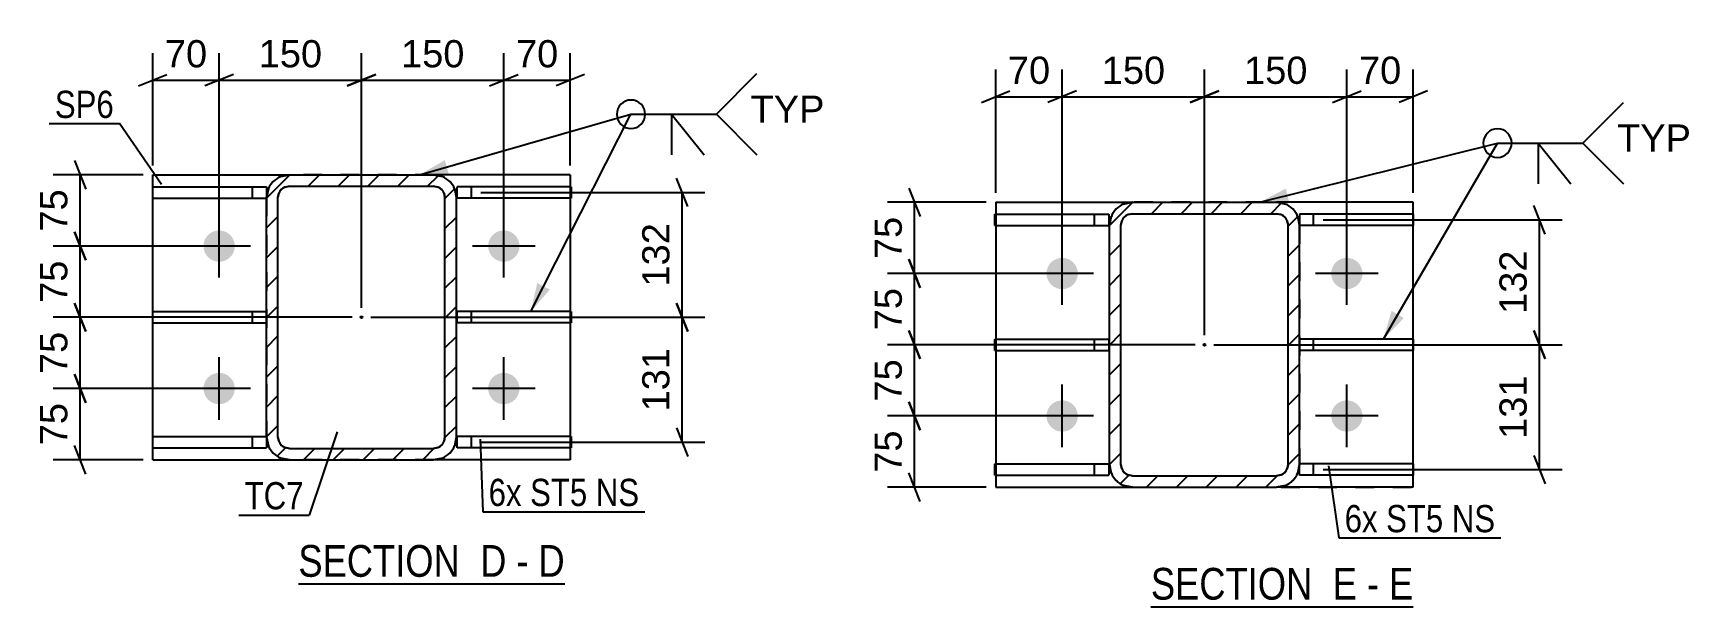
# Model space of a CAD drawing. Header units: millimetres. Extents: x 0 to 841, y 0 to 594.
# Drawn here: x 311.8 to 486.5, y 158.3 to 218.7 of the extents above; entities that cross this region are included whole.
import ezdxf

# ---------------------------------------------------------------- set-up
doc = ezdxf.new("R2010")
doc.units = ezdxf.units.MM
doc.linetypes.add('DXK_LINE_DOT2', pattern=[3.9198, 1.9599, -1.9599])
doc.linetypes.add('DXK_LINE_DOT3', pattern=[5.9187, 2.979, -0.9799, 0.9799, -0.9799])
doc.styles.add('Arial', font='arial.ttf', dxfattribs={"height": 0.2})
doc.styles.add('Arial Narrow', font='ARIALN.TTF', dxfattribs={"height": 0.2})

# ---------------------------------------------------------------- blocks, each defined once
blk = doc.blocks.new('Unknown-284856934-14 - 3492')
at = {"color": 6, "linetype": 'Continuous'}
blk.add_line((339.76, 160.75), (367.83, 160.75), dxfattribs=at)
at = {"color": 0, "linetype": 'Continuous'}
for points in [[(357.87, 161.5), (357.87, 165), (339.76, 165), (339.76, 161.5)], [(361.69, 161.5), (361.69, 165), (358.92, 165), (358.92, 161.5)], [(364.01, 161.5), (364.01, 165), (362.74, 165), (362.74, 161.5)], [(367.83, 161.5), (367.83, 165), (365.06, 165), (365.06, 161.5)]]:
    blk.add_wipeout(points, dxfattribs=at)
at = {"color": 7, "linetype": 'Continuous', "style": 'Arial Narrow'}
for s, p in [('SECTION ', (339.76, 161.5)), ('D', (358.92, 161.5)), ('D', (365.06, 161.5)), ('-', (362.74, 161.5))]:
    blk.add_text(s, height=3.34, dxfattribs=at).set_placement(p)
blk = doc.blocks.new('Unknown-284856934-15 - 3208')
at = {"color": 6, "linetype": 'Continuous'}
blk.add_line((429.6, 158.34), (457.25, 158.34), dxfattribs=at)
at = {"color": 0, "linetype": 'Continuous'}
for points in [[(447.71, 159.09), (447.71, 162.59), (429.6, 162.59), (429.6, 159.09)], [(451.32, 159.09), (451.32, 162.59), (448.76, 162.59), (448.76, 159.09)], [(453.64, 159.09), (453.64, 162.59), (452.37, 162.59), (452.37, 159.09)], [(457.25, 159.09), (457.25, 162.59), (454.69, 162.59), (454.69, 159.09)]]:
    blk.add_wipeout(points, dxfattribs=at)
at = {"color": 7, "linetype": 'Continuous', "style": 'Arial Narrow'}
for s, p in [('SECTION ', (429.6, 159.09)), ('E', (448.76, 159.09)), ('E', (454.69, 159.09)), ('-', (452.37, 159.09))]:
    blk.add_text(s, height=3.34, dxfattribs=at).set_placement(p)
blk = doc.blocks.new('Part-284856934-3538 - 3492')
at = {"color": 2, "linetype": 'Continuous'}
for p, q in [((324.41, 188.22), (324.41, 189.42)), ((324.41, 189.42), (336.41, 189.42)), ((324.41, 188.22), (336.41, 188.22))]:
    blk.add_line(p, q, dxfattribs=at)
at = {"color": 7, "linetype": 'DXK_LINE_DOT2'}
for p, q in [((334.91, 188.22), (334.91, 189.42)), ((336.41, 189.42), (336.41, 188.22))]:
    blk.add_line(p, q, dxfattribs=at)
blk = doc.blocks.new('Part-284856934-3498 - 3492')
at = {"linetype": 'Continuous'}
h = blk.add_hatch(dxfattribs=at)
h.set_pattern_fill('', scale=0.7, style=0, pattern_type=0)
h.set_pattern_definition([(45, (356.231, 202.3346), (-1.57154, 1.57154), [])])
h.paths.add_polyline_path([(356.41, 201.42), (356.23, 202.33), (355.71, 203.11), (354.93, 203.63), (354.01, 203.82), (338.81, 203.82), (337.9, 203.63), (337.12, 203.11), (336.6, 202.33), (336.41, 201.42), (336.41, 176.22), (336.6, 175.3), (337.12, 174.52), (337.9, 174), (338.81, 173.82), (354.01, 173.82), (354.93, 174), (355.71, 174.52), (356.23, 175.3), (356.41, 176.22)])
h.paths.add_polyline_path([(355.12, 175.76), (354.86, 175.37), (354.47, 175.11), (354.01, 175.02), (338.81, 175.02), (338.35, 175.11), (337.97, 175.37), (337.7, 175.76), (337.61, 176.22), (337.61, 201.42), (337.7, 201.88), (337.97, 202.26), (338.35, 202.52), (338.81, 202.62), (354.01, 202.62), (354.47, 202.52), (354.86, 202.26), (355.12, 201.88), (355.21, 201.42), (355.21, 176.22)])
blk.add_hatch(color=246, dxfattribs=at).paths.add_polyline_path([(346.41, 188.72, -1), (346.41, 188.92, -1)])
at = {"color": 7, "linetype": 'DXK_LINE_DOT2'}
for p, q in [((337.9, 203.63), (338.81, 203.82)), ((338.81, 203.82), (354.01, 203.82)), ((354.01, 203.82), (354.93, 203.63)), ((336.41, 201.42), (336.6, 202.33)), ((336.41, 201.42), (336.41, 176.22)), ((337.7, 201.88), (337.61, 201.42)), ((337.61, 176.22), (337.61, 201.42)), ((338.81, 202.62), (338.35, 202.52)), ((338.81, 202.62), (354.01, 202.62)), ((354.47, 202.52), (354.01, 202.62)), ((355.21, 201.42), (355.12, 201.88)), ((355.21, 176.22), (355.21, 201.42)), ((356.23, 202.33), (356.41, 201.42)), ((356.41, 176.22), (356.41, 201.42)), ((336.6, 175.3), (336.41, 176.22)), ((337.61, 176.22), (337.7, 175.76)), ((338.35, 175.11), (338.81, 175.02)), ((338.81, 175.02), (354.01, 175.02)), ((354.01, 175.02), (354.47, 175.11)), ((355.12, 175.76), (355.21, 176.22)), ((356.41, 176.22), (356.23, 175.3)), ((338.81, 173.82), (337.9, 174)), ((338.81, 173.82), (354.01, 173.82)), ((354.93, 174), (354.01, 173.82))]:
    blk.add_line(p, q, dxfattribs=at)
at = {"color": 2, "linetype": 'Continuous'}
for p, q in [((338.81, 203.82), (337.9, 203.63)), ((338.81, 203.82), (354.01, 203.82)), ((354.93, 203.63), (354.01, 203.82)), ((336.6, 202.33), (336.41, 201.42)), ((336.41, 176.22), (336.41, 201.42)), ((337.61, 201.42), (337.7, 201.88)), ((337.61, 176.22), (337.61, 201.42)), ((338.35, 202.52), (338.81, 202.62)), ((338.81, 202.62), (354.01, 202.62)), ((354.01, 202.62), (354.47, 202.52)), ((355.12, 201.88), (355.21, 201.42)), ((355.21, 176.22), (355.21, 201.42)), ((356.41, 201.42), (356.23, 202.33)), ((356.41, 176.22), (356.41, 201.42)), ((336.41, 176.22), (336.6, 175.3)), ((337.7, 175.76), (337.61, 176.22)), ((338.81, 175.02), (338.35, 175.11)), ((338.81, 175.02), (354.01, 175.02)), ((354.47, 175.11), (354.01, 175.02)), ((355.21, 176.22), (355.12, 175.76)), ((356.23, 175.3), (356.41, 176.22)), ((337.9, 174), (338.81, 173.82)), ((338.81, 173.82), (354.01, 173.82)), ((354.01, 173.82), (354.93, 174))]:
    blk.add_line(p, q, dxfattribs=at)
at = {"color": 7, "linetype": 'DXK_LINE_DOT3'}
blk.add_line((346.41, 188.82), (346.41, 188.82), dxfattribs=at)
at = {"color": 246, "linetype": 'DXK_LINE_DOT2'}
blk.add_line((346.41, 188.82), (346.41, 188.82), dxfattribs=at)
at = {"color": 246, "linetype": 'Continuous'}
blk.add_circle((346.41, 188.82), 0.1, dxfattribs=at)
at = {"color": 7, "linetype": 'DXK_LINE_DOT2'}
for centre, radius, start, end in [((338.81, 201.42), 2.4, 112.5, 157.5), ((354.01, 201.42), 2.4, 22.5, 67.5), ((338.81, 201.42), 1.2, 112.5, 157.5), ((354.01, 201.42), 1.2, 22.5, 67.5), ((338.81, 176.22), 2.4, 202.5, 247.5), ((338.81, 176.22), 1.2, 202.5, 247.5), ((354.01, 176.22), 1.2, 292.5, 337.5), ((354.01, 176.22), 2.4, 292.5, 337.5)]:
    blk.add_arc(centre, radius, start, end, dxfattribs=at)
at = {"color": 2, "linetype": 'Continuous'}
for centre, radius, start, end in [((338.81, 201.42), 2.4, 112.5, 157.5), ((354.01, 201.42), 2.4, 22.5, 67.5), ((338.81, 201.42), 1.2, 112.5, 157.5), ((354.01, 201.42), 1.2, 22.5, 67.5), ((338.81, 176.22), 2.4, 202.5, 247.5), ((338.81, 176.22), 1.2, 202.5, 247.5), ((354.01, 176.22), 1.2, 292.5, 337.5), ((354.01, 176.22), 2.4, 292.5, 337.5)]:
    blk.add_arc(centre, radius, start, end, dxfattribs=at)
blk = doc.blocks.new('Part-284856934-3533 - 3492')
at = {"color": 2, "linetype": 'Continuous'}
for p, q in [((368.49, 176.27), (356.49, 176.27)), ((356.49, 175.07), (356.49, 176.27)), ((368.49, 175.07), (356.49, 175.07)), ((368.49, 176.27), (368.49, 175.07))]:
    blk.add_line(p, q, dxfattribs=at)
at = {"color": 7, "linetype": 'DXK_LINE_DOT2'}
blk.add_line((357.99, 175.07), (357.99, 176.27), dxfattribs=at)
blk = doc.blocks.new('Part-284856934-3523 - 3492')
at = {"color": 2, "linetype": 'Continuous'}
for p, q in [((368.49, 189.42), (356.49, 189.42)), ((356.49, 188.22), (356.49, 189.42)), ((368.49, 189.42), (368.49, 188.22)), ((368.49, 188.22), (356.49, 188.22))]:
    blk.add_line(p, q, dxfattribs=at)
at = {"color": 7, "linetype": 'DXK_LINE_DOT2'}
blk.add_line((357.99, 188.22), (357.99, 189.42), dxfattribs=at)
blk = doc.blocks.new('Part-284856934-3528 - 3492')
at = {"color": 2, "linetype": 'Continuous'}
for p, q in [((368.49, 202.57), (356.49, 202.57)), ((356.49, 201.37), (356.49, 202.57)), ((368.49, 201.37), (356.49, 201.37)), ((368.49, 202.57), (368.49, 201.37))]:
    blk.add_line(p, q, dxfattribs=at)
at = {"color": 7, "linetype": 'DXK_LINE_DOT2'}
blk.add_line((357.99, 201.37), (357.99, 202.57), dxfattribs=at)
blk = doc.blocks.new('Part-284856934-3543 - 3492')
at = {"color": 2, "linetype": 'Continuous'}
for p, q in [((324.41, 201.37), (324.41, 202.57)), ((324.41, 202.57), (336.41, 202.57)), ((324.41, 201.37), (336.41, 201.37)), ((336.41, 202.57), (336.41, 201.42))]:
    blk.add_line(p, q, dxfattribs=at)
at = {"color": 7, "linetype": 'DXK_LINE_DOT2'}
for p, q in [((334.91, 201.37), (334.91, 202.57)), ((336.41, 201.42), (336.41, 201.37))]:
    blk.add_line(p, q, dxfattribs=at)
blk = doc.blocks.new('Part-284856934-3548 - 3492')
at = {"color": 2, "linetype": 'Continuous'}
for p, q in [((324.41, 175.07), (324.41, 176.27)), ((324.41, 176.27), (336.41, 176.27)), ((324.41, 175.07), (336.41, 175.07)), ((336.41, 176.22), (336.41, 175.07))]:
    blk.add_line(p, q, dxfattribs=at)
at = {"color": 7, "linetype": 'DXK_LINE_DOT2'}
for p, q in [((334.91, 175.07), (334.91, 176.27)), ((336.41, 176.22), (336.41, 176.27)), ((336.41, 176.27), (336.41, 176.22))]:
    blk.add_line(p, q, dxfattribs=at)
blk = doc.blocks.new('Bolt-284856934-3581 - 3492')
at = {"linetype": 'Continuous'}
for points in [[(329.76, 196.32, -1), (333.06, 196.32, -1)], [(359.76, 196.32, -1), (363.06, 196.32, -1)], [(329.76, 181.32, -1), (333.06, 181.32, -1)], [(359.76, 181.32, -1), (363.06, 181.32, -1)]]:
    blk.add_hatch(color=1, dxfattribs=at).paths.add_polyline_path(points)
at = {"color": 1, "linetype": 'Continuous'}
for p, q in [((331.41, 193.02), (331.41, 199.62)), ((361.41, 193.02), (361.41, 199.62)), ((334.71, 196.32), (328.11, 196.32)), ((364.71, 196.32), (358.11, 196.32)), ((331.41, 178.02), (331.41, 184.62)), ((361.41, 178.02), (361.41, 184.62)), ((334.71, 181.32), (328.11, 181.32)), ((364.71, 181.32), (358.11, 181.32))]:
    blk.add_line(p, q, dxfattribs=at)
blk = doc.blocks.new('Part-284856934-3594 - 3492')
at = {"color": 2, "linetype": 'Continuous'}
for p, q in [((324.41, 173.82), (324.41, 203.82)), ((324.41, 203.82), (338.81, 203.82)), ((368.41, 203.82), (354.01, 203.82)), ((368.41, 203.82), (368.41, 202.57)), ((368.41, 201.37), (368.41, 189.42)), ((368.41, 188.22), (368.41, 176.27)), ((368.41, 175.07), (368.41, 173.82)), ((324.41, 173.82), (338.81, 173.82)), ((368.41, 173.82), (354.01, 173.82))]:
    blk.add_line(p, q, dxfattribs=at)
at = {"color": 7, "linetype": 'DXK_LINE_DOT2'}
for p, q in [((354.01, 203.82), (338.81, 203.82)), ((368.41, 202.57), (368.41, 201.37)), ((368.41, 189.42), (368.41, 188.22)), ((368.41, 176.27), (368.41, 175.07)), ((354.01, 173.82), (338.81, 173.82))]:
    blk.add_line(p, q, dxfattribs=at)
blk = doc.blocks.new('Part-284856934-3227 - 3208')
at = {"color": 2, "linetype": 'Continuous'}
for p, q in [((413.17, 172.18), (413.17, 173.38)), ((413.17, 173.38), (425.17, 173.38)), ((425.17, 173.38), (425.17, 172.18)), ((413.17, 172.18), (425.17, 172.18))]:
    blk.add_line(p, q, dxfattribs=at)
at = {"color": 7, "linetype": 'DXK_LINE_DOT2'}
blk.add_line((423.67, 172.18), (423.67, 173.38), dxfattribs=at)
blk = doc.blocks.new('Part-284856934-3217 - 3208')
at = {"color": 2, "linetype": 'Continuous'}
for p, q in [((413.17, 185.33), (413.17, 186.53)), ((413.17, 186.53), (425.17, 186.53)), ((413.17, 185.33), (425.17, 185.33)), ((425.17, 186.53), (425.17, 185.33))]:
    blk.add_line(p, q, dxfattribs=at)
at = {"color": 7, "linetype": 'DXK_LINE_DOT2'}
blk.add_line((423.67, 185.33), (423.67, 186.53), dxfattribs=at)
blk = doc.blocks.new('Part-284856934-3222 - 3208')
at = {"color": 2, "linetype": 'Continuous'}
for p, q in [((413.17, 198.48), (413.17, 199.68)), ((413.17, 199.68), (425.17, 199.68)), ((425.17, 199.68), (425.17, 198.48)), ((413.17, 198.48), (425.17, 198.48))]:
    blk.add_line(p, q, dxfattribs=at)
at = {"color": 7, "linetype": 'DXK_LINE_DOT2'}
blk.add_line((423.67, 198.48), (423.67, 199.68), dxfattribs=at)
blk = doc.blocks.new('Part-284856934-3232 - 3208')
at = {"color": 2, "linetype": 'Continuous'}
for p, q in [((457.25, 186.53), (445.25, 186.53)), ((457.25, 185.33), (445.25, 185.33)), ((457.25, 186.53), (457.25, 185.33))]:
    blk.add_line(p, q, dxfattribs=at)
at = {"color": 7, "linetype": 'DXK_LINE_DOT2'}
for p, q in [((445.25, 186.53), (445.25, 185.33)), ((446.75, 185.33), (446.75, 186.53))]:
    blk.add_line(p, q, dxfattribs=at)
blk = doc.blocks.new('Part-284856934-3237 - 3208')
at = {"color": 2, "linetype": 'Continuous'}
for p, q in [((457.25, 199.68), (445.25, 199.68)), ((445.25, 199.68), (445.25, 198.53)), ((457.25, 199.68), (457.25, 198.48)), ((457.25, 198.48), (445.25, 198.48))]:
    blk.add_line(p, q, dxfattribs=at)
at = {"color": 7, "linetype": 'DXK_LINE_DOT2'}
for p, q in [((446.75, 198.48), (446.75, 199.68)), ((445.25, 198.53), (445.25, 198.48))]:
    blk.add_line(p, q, dxfattribs=at)
blk = doc.blocks.new('Bolt-284856934-3282 - 3208')
at = {"linetype": 'Continuous'}
for points in [[(418.6, 193.43, -1), (421.9, 193.43, -1)], [(448.6, 193.43, -1), (451.9, 193.43, -1)], [(418.6, 178.43, -1), (421.9, 178.43, -1)], [(448.6, 178.43, -1), (451.9, 178.43, -1)]]:
    blk.add_hatch(color=1, dxfattribs=at).paths.add_polyline_path(points)
at = {"color": 1, "linetype": 'Continuous'}
for p, q in [((420.25, 190.13), (420.25, 196.73)), ((450.25, 190.13), (450.25, 196.73)), ((423.55, 193.43), (416.95, 193.43)), ((453.55, 193.43), (446.95, 193.43)), ((420.25, 175.13), (420.25, 181.73)), ((450.25, 175.13), (450.25, 181.73)), ((423.55, 178.43), (416.95, 178.43)), ((453.55, 178.43), (446.95, 178.43))]:
    blk.add_line(p, q, dxfattribs=at)
blk = doc.blocks.new('Part-284856934-3242 - 3208')
at = {"color": 2, "linetype": 'Continuous'}
for p, q in [((457.25, 173.38), (445.25, 173.38)), ((445.25, 172.18), (445.25, 173.33)), ((457.25, 173.38), (457.25, 172.18)), ((457.25, 172.18), (445.25, 172.18))]:
    blk.add_line(p, q, dxfattribs=at)
at = {"color": 7, "linetype": 'DXK_LINE_DOT2'}
for p, q in [((445.25, 173.33), (445.25, 173.38)), ((445.25, 173.38), (445.25, 173.33)), ((446.75, 172.18), (446.75, 173.38))]:
    blk.add_line(p, q, dxfattribs=at)
blk = doc.blocks.new('Part-284856934-3295 - 3208')
at = {"linetype": 'Continuous'}
h = blk.add_hatch(dxfattribs=at)
h.set_pattern_fill('', scale=0.7, style=0, pattern_type=0)
h.set_pattern_definition([(45, (425.251, 173.3253), (-1.57154, 1.57154), [])])
h.paths.add_polyline_path([(425.25, 198.53), (425.25, 173.33), (425.43, 172.41), (425.95, 171.63), (426.73, 171.11), (427.65, 170.93), (442.85, 170.93), (443.77, 171.11), (444.55, 171.63), (445.07, 172.41), (445.25, 173.33), (445.25, 198.53), (445.07, 199.44), (444.55, 200.22), (443.77, 200.74), (442.85, 200.93), (427.65, 200.93), (426.73, 200.74), (425.95, 200.22), (425.43, 199.44)])
h.paths.add_polyline_path([(426.8, 199.37), (427.19, 199.63), (427.65, 199.73), (442.85, 199.73), (443.31, 199.63), (443.7, 199.37), (443.96, 198.98), (444.05, 198.53), (444.05, 173.33), (443.96, 172.87), (443.7, 172.48), (443.31, 172.22), (442.85, 172.13), (427.65, 172.13), (427.19, 172.22), (426.8, 172.48), (426.54, 172.87), (426.45, 173.33), (426.45, 198.53), (426.54, 198.98)])
blk.add_hatch(color=246, dxfattribs=at).paths.add_polyline_path([(435.25, 185.83, -1), (435.25, 186.03, -1)])
at = {"color": 7, "linetype": 'DXK_LINE_DOT2'}
for p, q in [((426.73, 200.74), (427.65, 200.93)), ((427.65, 200.93), (442.85, 200.93)), ((442.85, 200.93), (443.77, 200.74)), ((425.25, 198.53), (425.43, 199.44)), ((427.65, 199.73), (427.19, 199.63)), ((427.65, 199.73), (442.85, 199.73)), ((443.31, 199.63), (442.85, 199.73)), ((445.07, 199.44), (445.25, 198.53)), ((425.25, 173.33), (425.25, 198.53)), ((426.54, 198.98), (426.45, 198.53)), ((426.45, 173.33), (426.45, 198.53)), ((444.05, 198.53), (443.96, 198.98)), ((444.05, 173.33), (444.05, 198.53)), ((445.25, 198.53), (445.25, 173.33)), ((425.43, 172.41), (425.25, 173.33)), ((426.45, 173.33), (426.54, 172.87)), ((443.96, 172.87), (444.05, 173.33)), ((445.25, 173.33), (445.07, 172.41)), ((427.19, 172.22), (427.65, 172.13)), ((427.65, 172.13), (442.85, 172.13)), ((442.85, 172.13), (443.31, 172.22)), ((427.65, 170.93), (426.73, 171.11)), ((427.65, 170.93), (442.85, 170.93)), ((443.77, 171.11), (442.85, 170.93))]:
    blk.add_line(p, q, dxfattribs=at)
at = {"color": 2, "linetype": 'Continuous'}
for p, q in [((427.65, 200.93), (426.73, 200.74)), ((427.65, 200.93), (442.85, 200.93)), ((443.77, 200.74), (442.85, 200.93)), ((425.43, 199.44), (425.25, 198.53)), ((427.19, 199.63), (427.65, 199.73)), ((427.65, 199.73), (442.85, 199.73)), ((442.85, 199.73), (443.31, 199.63)), ((445.25, 198.53), (445.07, 199.44)), ((425.25, 173.33), (425.25, 198.53)), ((426.45, 198.53), (426.54, 198.98)), ((426.45, 173.33), (426.45, 198.53)), ((443.96, 198.98), (444.05, 198.53)), ((444.05, 173.33), (444.05, 198.53)), ((445.25, 173.33), (445.25, 198.53)), ((425.25, 173.33), (425.43, 172.41)), ((426.54, 172.87), (426.45, 173.33)), ((444.05, 173.33), (443.96, 172.87)), ((445.07, 172.41), (445.25, 173.33)), ((427.65, 172.13), (427.19, 172.22)), ((427.65, 172.13), (442.85, 172.13)), ((443.31, 172.22), (442.85, 172.13)), ((426.73, 171.11), (427.65, 170.93)), ((427.65, 170.93), (442.85, 170.93)), ((442.85, 170.93), (443.77, 171.11))]:
    blk.add_line(p, q, dxfattribs=at)
at = {"color": 7, "linetype": 'DXK_LINE_DOT3'}
blk.add_line((435.25, 185.93), (435.25, 185.93), dxfattribs=at)
at = {"color": 246, "linetype": 'DXK_LINE_DOT2'}
blk.add_line((435.25, 185.93), (435.25, 185.93), dxfattribs=at)
at = {"color": 246, "linetype": 'Continuous'}
blk.add_circle((435.25, 185.93), 0.1, dxfattribs=at)
at = {"color": 7, "linetype": 'DXK_LINE_DOT2'}
for centre, radius, start, end in [((427.65, 198.53), 2.4, 112.5, 157.5), ((427.65, 198.53), 1.2, 112.5, 157.5), ((442.85, 198.53), 1.2, 22.5, 67.5), ((442.85, 198.53), 2.4, 22.5, 67.5), ((427.65, 173.33), 2.4, 202.5, 247.5), ((427.65, 173.33), 1.2, 202.5, 247.5), ((442.85, 173.33), 1.2, 292.5, 337.5), ((442.85, 173.33), 2.4, 292.5, 337.5)]:
    blk.add_arc(centre, radius, start, end, dxfattribs=at)
at = {"color": 2, "linetype": 'Continuous'}
for centre, radius, start, end in [((427.65, 198.53), 2.4, 112.5, 157.5), ((427.65, 198.53), 1.2, 112.5, 157.5), ((442.85, 198.53), 1.2, 22.5, 67.5), ((442.85, 198.53), 2.4, 22.5, 67.5), ((427.65, 173.33), 2.4, 202.5, 247.5), ((427.65, 173.33), 1.2, 202.5, 247.5), ((442.85, 173.33), 1.2, 292.5, 337.5), ((442.85, 173.33), 2.4, 292.5, 337.5)]:
    blk.add_arc(centre, radius, start, end, dxfattribs=at)
blk = doc.blocks.new('Part-284856934-3298 - 3208')
at = {"color": 2, "linetype": 'Continuous'}
for p, q in [((413.25, 200.93), (413.25, 199.68)), ((413.25, 200.93), (427.65, 200.93)), ((457.25, 200.93), (442.85, 200.93)), ((457.25, 170.93), (457.25, 200.93)), ((413.25, 198.48), (413.25, 186.53)), ((413.25, 185.33), (413.25, 173.38)), ((413.25, 172.18), (413.25, 170.93)), ((413.25, 170.93), (427.65, 170.93)), ((457.25, 170.93), (442.85, 170.93))]:
    blk.add_line(p, q, dxfattribs=at)
at = {"color": 7, "linetype": 'DXK_LINE_DOT2'}
for p, q in [((457.25, 200.93), (427.65, 200.93)), ((427.65, 200.93), (442.85, 200.93)), ((413.25, 199.68), (413.25, 198.48)), ((413.25, 186.53), (413.25, 185.33)), ((413.25, 173.38), (413.25, 172.18)), ((427.65, 170.93), (457.25, 170.93)), ((427.65, 170.93), (442.85, 170.93))]:
    blk.add_line(p, q, dxfattribs=at)
blk = doc.blocks.new('StraightDimension-284856934-3708 - 3492')
at = {"color": 7, "linetype": 'Continuous'}
for p, q in [((380.81, 200.47), (379.61, 203.47)), ((358.99, 201.97), (382.61, 201.97)), ((380.21, 188.82), (380.21, 201.97)), ((347.41, 188.82), (382.61, 188.82)), ((379.61, 190.32), (380.81, 187.32))]:
    blk.add_line(p, q, dxfattribs=at)
at = {"color": 0}
blk.add_wipeout([(379.46, 199.33), (375.26, 199.33), (375.26, 191.46), (379.46, 191.46)], dxfattribs=at)
at = {"color": 3, "style": 'Arial'}
blk.add_text('132', height=2.865, rotation=90.0002, dxfattribs=at).set_placement((378.86, 192.06))
blk = doc.blocks.new('StraightDimension-284856934-3658 - 3492')
at = {"color": 7, "linetype": 'Continuous'}
for p, q in [((316.16, 205.32), (317.36, 202.32)), ((323.41, 203.82), (313.91, 203.82)), ((316.76, 196.32), (316.76, 203.82)), ((317.36, 194.82), (316.16, 197.82)), ((330.41, 196.32), (313.91, 196.32))]:
    blk.add_line(p, q, dxfattribs=at)
at = {"color": 0}
blk.add_wipeout([(316.01, 202.89), (311.81, 202.89), (311.81, 197.24), (316.01, 197.24)], dxfattribs=at)
at = {"color": 3, "style": 'Arial'}
blk.add_text('75', height=2.865, rotation=90.0002, dxfattribs=at).set_placement((315.41, 197.84))
blk = doc.blocks.new('StraightDimension-284856934-3636 - 3492')
at = {"color": 7, "linetype": 'Continuous'}
for p, q in [((346.41, 189.82), (346.41, 216.64)), ((361.41, 197.32), (361.41, 216.64)), ((347.91, 214.39), (344.91, 213.19)), ((346.41, 213.79), (361.41, 213.79)), ((359.91, 213.19), (362.91, 214.39))]:
    blk.add_line(p, q, dxfattribs=at)
at = {"color": 0}
blk.add_wipeout([(357.85, 214.54), (357.85, 218.74), (349.98, 218.74), (349.98, 214.54)], dxfattribs=at)
at = {"color": 3, "style": 'Arial'}
blk.add_text('150', height=2.865, dxfattribs=at).set_placement((350.58, 215.14))
blk = doc.blocks.new('StraightDimension-284856934-3690 - 3492')
at = {"color": 7, "linetype": 'Continuous'}
for p, q in [((316.16, 182.82), (317.36, 179.82)), ((330.41, 181.32), (313.91, 181.32)), ((316.76, 173.82), (316.76, 181.32)), ((317.36, 172.32), (316.16, 175.32)), ((323.41, 173.82), (313.91, 173.82))]:
    blk.add_line(p, q, dxfattribs=at)
at = {"color": 0}
blk.add_wipeout([(316.01, 180.39), (311.81, 180.39), (311.81, 174.74), (316.01, 174.74)], dxfattribs=at)
at = {"color": 3, "style": 'Arial'}
blk.add_text('75', height=2.865, rotation=90.0002, dxfattribs=at).set_placement((315.41, 175.34))
blk = doc.blocks.new('StraightDimension-284856934-3647 - 3492')
at = {"color": 7, "linetype": 'Continuous'}
for p, q in [((361.41, 197.32), (361.41, 216.64)), ((368.41, 204.82), (368.41, 216.64)), ((359.91, 213.19), (362.91, 214.39)), ((361.41, 213.79), (368.41, 213.79)), ((369.91, 214.39), (366.91, 213.19))]:
    blk.add_line(p, q, dxfattribs=at)
at = {"color": 0}
blk.add_wipeout([(367.74, 214.54), (367.74, 218.74), (362.09, 218.74), (362.09, 214.54)], dxfattribs=at)
at = {"color": 3, "style": 'Arial'}
blk.add_text('70', height=2.865, dxfattribs=at).set_placement((362.69, 215.14))
blk = doc.blocks.new('StraightDimension-284856934-3679 - 3492')
at = {"color": 7, "linetype": 'Continuous'}
for p, q in [((345.41, 188.82), (313.91, 188.82)), ((316.16, 190.32), (317.36, 187.32)), ((316.76, 181.32), (316.76, 188.82)), ((317.36, 179.82), (316.16, 182.82)), ((330.41, 181.32), (313.91, 181.32))]:
    blk.add_line(p, q, dxfattribs=at)
at = {"color": 0}
blk.add_wipeout([(316.01, 187.89), (311.81, 187.89), (311.81, 182.24), (316.01, 182.24)], dxfattribs=at)
at = {"color": 3, "style": 'Arial'}
blk.add_text('75', height=2.865, rotation=90.0002, dxfattribs=at).set_placement((315.41, 182.84))
blk = doc.blocks.new('StraightDimension-284856934-3615 - 3492')
at = {"color": 7, "linetype": 'Continuous'}
for p, q in [((324.41, 204.82), (324.41, 216.64)), ((331.41, 197.32), (331.41, 216.64)), ((322.91, 213.19), (325.91, 214.39)), ((324.41, 213.79), (331.41, 213.79)), ((332.91, 214.39), (329.91, 213.19))]:
    blk.add_line(p, q, dxfattribs=at)
at = {"color": 0}
blk.add_wipeout([(330.74, 214.54), (330.74, 218.74), (325.09, 218.74), (325.09, 214.54)], dxfattribs=at)
at = {"color": 3, "style": 'Arial'}
blk.add_text('70', height=2.865, dxfattribs=at).set_placement((325.69, 215.14))
blk = doc.blocks.new('StraightDimension-284856934-3625 - 3492')
at = {"color": 7, "linetype": 'Continuous'}
for p, q in [((331.41, 197.32), (331.41, 216.64)), ((346.41, 189.82), (346.41, 216.64)), ((332.91, 214.39), (329.91, 213.19)), ((331.41, 213.79), (346.41, 213.79)), ((344.91, 213.19), (347.91, 214.39))]:
    blk.add_line(p, q, dxfattribs=at)
at = {"color": 0}
blk.add_wipeout([(342.85, 214.54), (342.85, 218.74), (334.98, 218.74), (334.98, 214.54)], dxfattribs=at)
at = {"color": 3, "style": 'Arial'}
blk.add_text('150', height=2.865, dxfattribs=at).set_placement((335.58, 215.14))
blk = doc.blocks.new('StraightDimension-284856934-3668 - 3492')
at = {"color": 7, "linetype": 'Continuous'}
for p, q in [((316.16, 197.82), (317.36, 194.82)), ((330.41, 196.32), (313.91, 196.32)), ((316.76, 188.82), (316.76, 196.32)), ((345.41, 188.82), (313.91, 188.82)), ((317.36, 187.32), (316.16, 190.32))]:
    blk.add_line(p, q, dxfattribs=at)
at = {"color": 0}
blk.add_wipeout([(316.01, 195.39), (311.81, 195.39), (311.81, 189.74), (316.01, 189.74)], dxfattribs=at)
at = {"color": 3, "style": 'Arial'}
blk.add_text('75', height=2.865, rotation=90.0002, dxfattribs=at).set_placement((315.41, 190.34))
blk = doc.blocks.new('StraightDimension-284856934-3701 - 3492')
at = {"color": 7, "linetype": 'Continuous'}
for p, q in [((347.41, 188.82), (382.61, 188.82)), ((380.81, 187.32), (379.61, 190.32)), ((380.21, 175.67), (380.21, 188.82)), ((379.61, 177.17), (380.81, 174.17)), ((358.99, 175.67), (382.61, 175.67))]:
    blk.add_line(p, q, dxfattribs=at)
at = {"color": 0}
blk.add_wipeout([(379.46, 186.18), (375.26, 186.18), (375.26, 178.31), (379.46, 178.31)], dxfattribs=at)
at = {"color": 3, "style": 'Arial'}
blk.add_text('131', height=2.865, rotation=90.0002, dxfattribs=at).set_placement((378.86, 178.91))
blk = doc.blocks.new('StraightDimension-284856934-3377 - 3208')
at = {"color": 7, "linetype": 'Continuous'}
for p, q in [((419.25, 178.43), (401.85, 178.43)), ((404.1, 179.93), (405.3, 176.93)), ((404.7, 170.93), (404.7, 178.43)), ((405.3, 169.43), (404.1, 172.43)), ((412.25, 170.93), (401.85, 170.93))]:
    blk.add_line(p, q, dxfattribs=at)
at = {"color": 0}
blk.add_wipeout([(403.95, 177.5), (399.75, 177.5), (399.75, 171.85), (403.95, 171.85)], dxfattribs=at)
at = {"color": 3, "style": 'Arial'}
blk.add_text('75', height=2.865, rotation=90.0002, dxfattribs=at).set_placement((403.35, 172.45))
blk = doc.blocks.new('StraightDimension-284856934-3344 - 3208')
at = {"color": 7, "linetype": 'Continuous'}
for p, q in [((420.25, 194.43), (420.25, 214.9)), ((435.25, 186.93), (435.25, 214.9)), ((421.75, 212.65), (418.75, 211.45)), ((420.25, 212.05), (435.25, 212.05)), ((433.75, 211.45), (436.75, 212.65))]:
    blk.add_line(p, q, dxfattribs=at)
at = {"color": 0}
blk.add_wipeout([(431.69, 212.8), (431.69, 217), (423.82, 217), (423.82, 212.8)], dxfattribs=at)
at = {"color": 3, "style": 'Arial'}
blk.add_text('150', height=2.865, dxfattribs=at).set_placement((424.42, 213.4))
blk = doc.blocks.new('StraightDimension-284856934-3416 - 3208')
at = {"color": 7, "linetype": 'Continuous'}
for p, q in [((471.15, 197.58), (469.95, 200.58)), ((447.75, 199.08), (472.95, 199.08)), ((470.55, 185.93), (470.55, 199.08)), ((469.95, 187.43), (471.15, 184.43)), ((436.25, 185.93), (472.95, 185.93))]:
    blk.add_line(p, q, dxfattribs=at)
at = {"color": 0}
blk.add_wipeout([(469.8, 196.44), (465.6, 196.44), (465.6, 188.57), (469.8, 188.57)], dxfattribs=at)
at = {"color": 3, "style": 'Arial'}
blk.add_text('132', height=2.865, rotation=90.0002, dxfattribs=at).set_placement((469.2, 189.17))
blk = doc.blocks.new('StraightDimension-284856934-3398 - 3208')
at = {"color": 7, "linetype": 'Continuous'}
for p, q in [((412.25, 200.93), (401.85, 200.93)), ((404.1, 202.43), (405.3, 199.43)), ((404.7, 193.43), (404.7, 200.93)), ((405.3, 191.93), (404.1, 194.93)), ((419.25, 193.43), (401.85, 193.43))]:
    blk.add_line(p, q, dxfattribs=at)
at = {"color": 0}
blk.add_wipeout([(403.95, 200), (399.75, 200), (399.75, 194.35), (403.95, 194.35)], dxfattribs=at)
at = {"color": 3, "style": 'Arial'}
blk.add_text('75', height=2.865, rotation=90.0002, dxfattribs=at).set_placement((403.35, 194.95))
blk = doc.blocks.new('StraightDimension-284856934-3323 - 3208')
at = {"color": 7, "linetype": 'Continuous'}
for p, q in [((413.25, 201.93), (413.25, 214.9)), ((420.25, 194.43), (420.25, 214.9)), ((411.75, 211.45), (414.75, 212.65)), ((413.25, 212.05), (420.25, 212.05)), ((421.75, 212.65), (418.75, 211.45))]:
    blk.add_line(p, q, dxfattribs=at)
at = {"color": 0}
blk.add_wipeout([(419.57, 212.8), (419.57, 217), (413.93, 217), (413.93, 212.8)], dxfattribs=at)
at = {"color": 3, "style": 'Arial'}
blk.add_text('70', height=2.865, dxfattribs=at).set_placement((414.53, 213.4))
blk = doc.blocks.new('StraightDimension-284856934-3333 - 3208')
at = {"color": 7, "linetype": 'Continuous'}
for p, q in [((435.25, 186.93), (435.25, 214.9)), ((450.25, 194.43), (450.25, 214.9)), ((436.75, 212.65), (433.75, 211.45)), ((435.25, 212.05), (450.25, 212.05)), ((448.75, 211.45), (451.75, 212.65))]:
    blk.add_line(p, q, dxfattribs=at)
at = {"color": 0}
blk.add_wipeout([(446.69, 212.8), (446.69, 217), (438.82, 217), (438.82, 212.8)], dxfattribs=at)
at = {"color": 3, "style": 'Arial'}
blk.add_text('150', height=2.865, dxfattribs=at).set_placement((439.42, 213.4))
blk = doc.blocks.new('StraightDimension-284856934-3355 - 3208')
at = {"color": 7, "linetype": 'Continuous'}
for p, q in [((450.25, 194.43), (450.25, 214.9)), ((457.25, 201.93), (457.25, 214.9)), ((448.75, 211.45), (451.75, 212.65)), ((450.25, 212.05), (457.25, 212.05)), ((458.75, 212.65), (455.75, 211.45))]:
    blk.add_line(p, q, dxfattribs=at)
at = {"color": 0}
blk.add_wipeout([(456.57, 212.8), (456.57, 217), (450.93, 217), (450.93, 212.8)], dxfattribs=at)
at = {"color": 3, "style": 'Arial'}
blk.add_text('70', height=2.865, dxfattribs=at).set_placement((451.53, 213.4))
blk = doc.blocks.new('StraightDimension-284856934-3366 - 3208')
at = {"color": 7, "linetype": 'Continuous'}
for p, q in [((404.1, 194.93), (405.3, 191.93)), ((419.25, 193.43), (401.85, 193.43)), ((404.7, 185.93), (404.7, 193.43)), ((405.3, 184.43), (404.1, 187.43)), ((434.25, 185.93), (401.85, 185.93))]:
    blk.add_line(p, q, dxfattribs=at)
at = {"color": 0}
blk.add_wipeout([(403.95, 192.5), (399.75, 192.5), (399.75, 186.85), (403.95, 186.85)], dxfattribs=at)
at = {"color": 3, "style": 'Arial'}
blk.add_text('75', height=2.865, rotation=90.0002, dxfattribs=at).set_placement((403.35, 187.45))
blk = doc.blocks.new('StraightDimension-284856934-3387 - 3208')
at = {"color": 7, "linetype": 'Continuous'}
for p, q in [((404.1, 187.43), (405.3, 184.43)), ((434.25, 185.93), (401.85, 185.93)), ((404.7, 178.43), (404.7, 185.93)), ((419.25, 178.43), (401.85, 178.43)), ((405.3, 176.93), (404.1, 179.93))]:
    blk.add_line(p, q, dxfattribs=at)
at = {"color": 0}
blk.add_wipeout([(403.95, 185), (399.75, 185), (399.75, 179.35), (403.95, 179.35)], dxfattribs=at)
at = {"color": 3, "style": 'Arial'}
blk.add_text('75', height=2.865, rotation=90.0002, dxfattribs=at).set_placement((403.35, 179.95))
blk = doc.blocks.new('StraightDimension-284856934-3409 - 3208')
at = {"color": 7, "linetype": 'Continuous'}
for p, q in [((471.15, 184.43), (469.95, 187.43)), ((436.25, 185.93), (472.95, 185.93)), ((470.55, 172.78), (470.55, 185.93)), ((469.95, 174.28), (471.15, 171.28)), ((447.75, 172.78), (472.95, 172.78))]:
    blk.add_line(p, q, dxfattribs=at)
at = {"color": 0}
blk.add_wipeout([(469.8, 183.29), (465.6, 183.29), (465.6, 175.42), (469.8, 175.42)], dxfattribs=at)
at = {"color": 3, "style": 'Arial'}
blk.add_text('131', height=2.865, rotation=90.0002, dxfattribs=at).set_placement((469.2, 176.02))
blk = doc.blocks.new('Mark-284856934-3494 - 3492')
at = {"color": 0}
blk.add_wipeout([(340.3, 168.6), (340.3, 171.6), (334.1, 171.6), (334.1, 168.6)], dxfattribs=at)
blk.add_wipeout([(340.3, 168.6), (340.3, 171.6), (334.1, 171.6), (334.1, 168.6)], dxfattribs=at)
at = {"color": 30, "linetype": 'Continuous'}
for p in [(343.86, 176.76), (333.5, 168)]:
    blk.add_line(p, (340.9, 168), dxfattribs=at)
at = {"color": 3, "style": 'Arial Narrow'}
blk.add_text('TC7', height=2.863, dxfattribs=at).set_placement((334.1, 168.6))
blk = doc.blocks.new('Mark-284856934-3590 - 3492')
at = {"color": 0}
blk.add_wipeout([(320.31, 209.81), (320.31, 212.81), (314.1, 212.81), (314.1, 209.81)], dxfattribs=at)
blk.add_wipeout([(320.31, 209.81), (320.31, 212.81), (314.1, 212.81), (314.1, 209.81)], dxfattribs=at)
at = {"color": 30, "linetype": 'Continuous'}
for p in [(313.5, 209.21), (325.32, 202.79)]:
    blk.add_line(p, (320.91, 209.21), dxfattribs=at)
at = {"color": 3, "style": 'Arial Narrow'}
blk.add_text('SP6', height=2.863, dxfattribs=at).set_placement((314.1, 209.81))
blk = doc.blocks.new('WeldMark-284856934-3715 - 3492')
at = {"linetype": 'Continuous'}
for points in [[(355.61, 203.92), (352.52, 203.82), (355.19, 205.36)], [(366.27, 191.75), (364.24, 189.42), (364.93, 192.43)]]:
    blk.add_hatch(color=30, dxfattribs=at).paths.add_polyline_path(points)
at = {"color": 30, "linetype": 'Continuous'}
for p, q in [((352.52, 203.82), (374.81, 210.2)), ((364.24, 189.42), (374.81, 210.2)), ((374.81, 210.2), (383.81, 210.2))]:
    blk.add_line(p, q, dxfattribs=at)
at = {"color": 3, "linetype": 'Continuous'}
for q in [(382.52, 205.91), (379.09, 205.91)]:
    blk.add_line((379.09, 210.2), q, dxfattribs=at)
for start, end in [(90, 270), (270, 90)]:
    blk.add_arc((374.81, 210.2), 1.5, start, end, dxfattribs=at)
at = {"color": 0, "linetype": 'Continuous'}
blk.add_wipeout([(395.18, 209.3), (395.18, 212.3), (387.41, 212.3), (387.41, 209.3)], dxfattribs=at)
blk.add_wipeout([(395.18, 209.3), (395.18, 212.3), (387.41, 212.3), (387.41, 209.3)], dxfattribs=at)
at = {"color": 3, "linetype": 'Continuous'}
for q in [(388.09, 214.48), (388.09, 205.91)]:
    blk.add_line((383.81, 210.2), q, dxfattribs=at)
at = {"color": 3, "linetype": 'Continuous', "style": 'Arial'}
blk.add_text('TYP', height=2.865, dxfattribs=at).set_placement((387.41, 209.3))
blk = doc.blocks.new('MarkSet-284856934-3750 - 3492')
at = {"color": 0}
for points in [[(363.28, 168.95), (363.28, 171.95), (359.81, 171.95), (359.81, 168.95)], [(370.21, 168.95), (370.21, 171.95), (364.18, 171.95), (364.18, 168.95)], [(375.67, 168.95), (375.67, 171.95), (371.11, 171.95), (371.11, 168.95)]]:
    blk.add_wipeout(points, dxfattribs=at)
for points in [[(363.28, 168.95), (363.28, 171.95), (359.81, 171.95), (359.81, 168.95)], [(370.21, 168.95), (370.21, 171.95), (364.18, 171.95), (364.18, 168.95)], [(375.67, 168.95), (375.67, 171.95), (371.11, 171.95), (371.11, 168.95)]]:
    blk.add_wipeout(points, dxfattribs=at)
at = {"color": 30, "linetype": 'Continuous'}
for p, q in [((358.92, 176), (359.21, 168.35)), ((359.21, 168.35), (376.27, 168.35))]:
    blk.add_line(p, q, dxfattribs=at)
at = {"color": 3, "style": 'Arial Narrow'}
for s, p in [('6x', (359.81, 168.95)), ('ST5', (364.18, 168.95)), ('NS', (371.11, 168.95))]:
    blk.add_text(s, height=2.863, dxfattribs=at).set_placement(p)
blk = doc.blocks.new('WeldMark-284856934-3423 - 3208')
at = {"linetype": 'Continuous'}
for points in [[(444.18, 200.92), (441.09, 200.93), (443.82, 202.38)], [(456.26, 188.74), (454.1, 186.53), (454.97, 189.5)]]:
    blk.add_hatch(color=30, dxfattribs=at).paths.add_polyline_path(points)
at = {"color": 30, "linetype": 'Continuous'}
for p, q in [((441.09, 200.93), (466.13, 207.16)), ((454.1, 186.53), (466.13, 207.16)), ((466.13, 207.16), (475.13, 207.16))]:
    blk.add_line(p, q, dxfattribs=at)
at = {"color": 3, "linetype": 'Continuous'}
for q in [(473.84, 202.87), (470.41, 202.87)]:
    blk.add_line((470.41, 207.16), q, dxfattribs=at)
for start, end in [(90, 270), (270, 90)]:
    blk.add_arc((466.13, 207.16), 1.5, start, end, dxfattribs=at)
at = {"color": 0, "linetype": 'Continuous'}
blk.add_wipeout([(486.5, 206.26), (486.5, 209.26), (478.73, 209.26), (478.73, 206.26)], dxfattribs=at)
blk.add_wipeout([(486.5, 206.26), (486.5, 209.26), (478.73, 209.26), (478.73, 206.26)], dxfattribs=at)
at = {"color": 3, "linetype": 'Continuous'}
for q in [(479.41, 211.44), (479.41, 202.87)]:
    blk.add_line((475.13, 207.16), q, dxfattribs=at)
at = {"color": 3, "linetype": 'Continuous', "style": 'Arial'}
blk.add_text('TYP', height=2.865, dxfattribs=at).set_placement((478.73, 206.26))
blk = doc.blocks.new('MarkSet-284856934-3480 - 3208')
at = {"color": 0}
for points in [[(453.49, 166.19), (453.49, 169.19), (450.02, 169.19), (450.02, 166.19)], [(460.42, 166.19), (460.42, 169.19), (454.39, 169.19), (454.39, 166.19)], [(465.88, 166.19), (465.88, 169.19), (461.32, 169.19), (461.32, 166.19)]]:
    blk.add_wipeout(points, dxfattribs=at)
for points in [[(453.49, 166.19), (453.49, 169.19), (450.02, 169.19), (450.02, 166.19)], [(460.42, 166.19), (460.42, 169.19), (454.39, 169.19), (454.39, 166.19)], [(465.88, 166.19), (465.88, 169.19), (461.32, 169.19), (461.32, 166.19)]]:
    blk.add_wipeout(points, dxfattribs=at)
at = {"color": 30, "linetype": 'Continuous'}
for p, q in [((448.32, 173.18), (449.42, 165.59)), ((449.42, 165.59), (466.48, 165.59))]:
    blk.add_line(p, q, dxfattribs=at)
at = {"color": 3, "style": 'Arial Narrow'}
for s, p in [('6x', (450.02, 166.19)), ('ST5', (454.39, 166.19)), ('NS', (461.32, 166.19))]:
    blk.add_text(s, height=2.863, dxfattribs=at).set_placement(p)

msp = doc.modelspace()

# ---------------------------------------------------------------- block references
for name in ['Part-284856934-3594 - 3492', 'Part-284856934-3498 - 3492', 'Part-284856934-3543 - 3492', 'Part-284856934-3528 - 3492', 'Part-284856934-3298 - 3208', 'Part-284856934-3295 - 3208', 'Bolt-284856934-3581 - 3492', 'Part-284856934-3222 - 3208', 'Part-284856934-3237 - 3208', 'Bolt-284856934-3282 - 3208', 'Part-284856934-3538 - 3492', 'Part-284856934-3523 - 3492', 'Part-284856934-3217 - 3208', 'Part-284856934-3232 - 3208', 'Part-284856934-3548 - 3492', 'Part-284856934-3533 - 3492', 'Part-284856934-3227 - 3208', 'Part-284856934-3242 - 3208', 'Unknown-284856934-14 - 3492', 'Unknown-284856934-15 - 3208']:
    msp.add_blockref(name, (0, 0))

# ---------------------------------------------------------------- next in the draw order: block references
for name in ['StraightDimension-284856934-3344 - 3208', 'StraightDimension-284856934-3658 - 3492', 'StraightDimension-284856934-3708 - 3492', 'StraightDimension-284856934-3690 - 3492', 'StraightDimension-284856934-3377 - 3208', 'Mark-284856934-3494 - 3492']:
    msp.add_blockref(name, (0, 0))

# ---------------------------------------------------------------- next in the draw order: block references
for name in ['StraightDimension-284856934-3615 - 3492', 'StraightDimension-284856934-3636 - 3492', 'StraightDimension-284856934-3398 - 3208', 'StraightDimension-284856934-3416 - 3208']:
    msp.add_blockref(name, (0, 0))

# ---------------------------------------------------------------- next in the draw order: block references
for name in ['StraightDimension-284856934-3647 - 3492', 'StraightDimension-284856934-3323 - 3208', 'StraightDimension-284856934-3333 - 3208', 'Mark-284856934-3590 - 3492', 'StraightDimension-284856934-3679 - 3492']:
    msp.add_blockref(name, (0, 0))

# ---------------------------------------------------------------- next in the draw order: block references
for name in ['StraightDimension-284856934-3625 - 3492', 'StraightDimension-284856934-3355 - 3208', 'StraightDimension-284856934-3366 - 3208', 'StraightDimension-284856934-3409 - 3208']:
    msp.add_blockref(name, (0, 0))

# ---------------------------------------------------------------- next in the draw order: block references
for name in ['WeldMark-284856934-3423 - 3208', 'StraightDimension-284856934-3668 - 3492', 'StraightDimension-284856934-3701 - 3492', 'StraightDimension-284856934-3387 - 3208', 'MarkSet-284856934-3480 - 3208']:
    msp.add_blockref(name, (0, 0))

# ---------------------------------------------------------------- next in the draw order: block references
for name in ['WeldMark-284856934-3715 - 3492', 'MarkSet-284856934-3750 - 3492']:
    msp.add_blockref(name, (0, 0))

doc.saveas('drawing.dxf')
